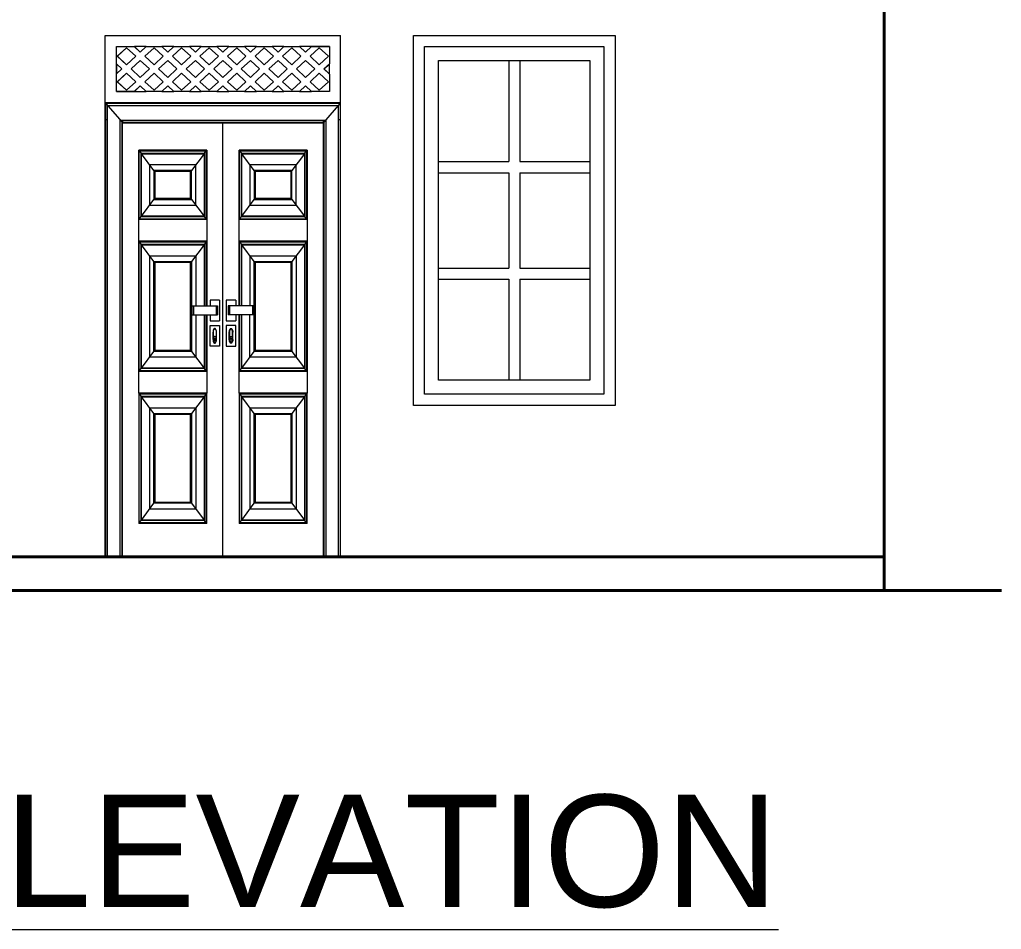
# Model space of a CAD drawing. Header units: inches. Extents: x 85856 to 287200, y -126184 to 75211.
# Drawn here: x 167108.5 to 167283.6, y -25042.1 to -24879.8 of the extents above; entities that cross this region are included whole.
import ezdxf

# ---------------------------------------------------------------- set-up
doc = ezdxf.new("R2010")
doc.units = ezdxf.units.IN
doc.header["$LTSCALE"] = 0.5
doc.header["$MEASUREMENT"] = 0
for name, color, linetype, lineweight in [('F-FURNITURE', 30, 'Continuous', 13), ('HACTH', 253, 'Continuous', 9), ('Text-100.w', 254, 'Continuous', 9), ('wall', 1, 'Continuous', 40), ('wall light', 6, 'Continuous', 25), ('window', 4, 'Continuous', 13)]:
    doc.layers.add(name, color=color, linetype=linetype, lineweight=lineweight)
doc.styles.add('arial', font='arial.ttf')

msp = doc.modelspace()

# ---------------------------------------------------------------- linework, layer by layer
at = {"layer": 'F-FURNITURE'}
for p, q in [((167123.73, -24975.65), (167123.73, -24882.65)), ((167123.73, -24882.65), (167165.73, -24882.65)), ((167165.73, -24975.65), (167165.73, -24882.65)), ((167125.73, -24887.75), (167125.73, -24884.65)), ((167125.73, -24884.65), (167128.92, -24884.65)), ((167125.89, -24886.38), (167127.53, -24884.87)), ((167125.9, -24886.38), (167127.53, -24884.88)), ((167127.53, -24884.87), (167129.17, -24886.38)), ((167129.99, -24885.63), (167128.92, -24884.65)), ((167128.92, -24884.65), (167128.93, -24884.65)), ((167129.99, -24885.63), (167128.93, -24884.65)), ((167131.05, -24884.65), (167128.93, -24884.65)), ((167131.05, -24884.65), (167129.99, -24885.63)), ((167130.81, -24886.38), (167132.44, -24884.87)), ((167130.81, -24886.38), (167132.45, -24884.88)), ((167131.05, -24884.65), (167133.84, -24884.65)), ((167132.44, -24884.87), (167134.08, -24886.38)), ((167134.9, -24885.63), (167133.84, -24884.65)), ((167134.91, -24885.63), (167133.84, -24884.65)), ((167133.84, -24884.65), (167133.84, -24884.65)), ((167135.97, -24884.65), (167133.84, -24884.65)), ((167135.97, -24884.65), (167134.9, -24885.63)), ((167135.72, -24886.38), (167137.36, -24884.87)), ((167135.73, -24886.38), (167137.36, -24884.88)), ((167135.97, -24884.65), (167138.75, -24884.65)), ((167137.36, -24884.87), (167139, -24886.38)), ((167139.82, -24885.63), (167138.75, -24884.65)), ((167138.75, -24884.65), (167138.76, -24884.65)), ((167139.82, -24885.63), (167138.76, -24884.65)), ((167140.88, -24884.65), (167138.76, -24884.65)), ((167140.88, -24884.65), (167139.82, -24885.63)), ((167140.64, -24886.38), (167142.28, -24884.87)), ((167140.64, -24886.38), (167142.28, -24884.88)), ((167140.88, -24884.65), (167143.67, -24884.65)), ((167142.28, -24884.87), (167143.92, -24886.38)), ((167144.73, -24885.63), (167143.67, -24884.65)), ((167143.67, -24884.65), (167143.68, -24884.65)), ((167144.74, -24885.63), (167143.68, -24884.65)), ((167145.8, -24884.65), (167143.68, -24884.65)), ((167145.8, -24884.65), (167144.73, -24885.63)), ((167145.55, -24886.38), (167147.19, -24884.87)), ((167145.56, -24886.38), (167147.2, -24884.88)), ((167145.8, -24884.65), (167148.59, -24884.65)), ((167147.19, -24884.87), (167148.83, -24886.38)), ((167149.65, -24885.63), (167148.59, -24884.65)), ((167148.59, -24884.65), (167148.59, -24884.65)), ((167149.65, -24885.63), (167148.59, -24884.65)), ((167150.72, -24884.65), (167148.59, -24884.65)), ((167150.72, -24884.65), (167149.65, -24885.63)), ((167150.47, -24886.38), (167152.11, -24884.87)), ((167150.48, -24886.38), (167152.11, -24884.88)), ((167150.72, -24884.65), (167153.5, -24884.65)), ((167152.11, -24884.87), (167153.75, -24886.38)), ((167154.57, -24885.63), (167153.5, -24884.65)), ((167153.5, -24884.65), (167153.51, -24884.65)), ((167154.57, -24885.63), (167153.51, -24884.65)), ((167155.63, -24884.65), (167153.51, -24884.65)), ((167155.63, -24884.65), (167154.57, -24885.63)), ((167155.39, -24886.38), (167157.02, -24884.88)), ((167155.39, -24886.38), (167157.03, -24884.88)), ((167155.63, -24884.65), (167158.42, -24884.65)), ((167157.02, -24884.88), (167158.66, -24886.38)), ((167159.48, -24885.63), (167158.42, -24884.65)), ((167158.42, -24884.65), (167158.42, -24884.65)), ((167159.49, -24885.63), (167158.42, -24884.65)), ((167160.55, -24884.65), (167158.42, -24884.65)), ((167160.55, -24884.65), (167159.48, -24885.63)), ((167160.3, -24886.38), (167161.94, -24884.88)), ((167160.31, -24886.38), (167161.94, -24884.88)), ((167160.55, -24884.65), (167160.55, -24884.65)), ((167160.55, -24884.65), (167163.73, -24884.65)), ((167163.73, -24884.65), (167160.55, -24884.65)), ((167161.94, -24884.88), (167163.58, -24886.38)), ((167163.73, -24884.65), (167163.73, -24887.75)), ((167163.73, -24884.65), (167163.73, -24884.65)), ((167125.73, -24892.64), (167125.73, -24887.75)), ((167125.73, -24887.75), (167126.71, -24888.65)), ((167125.76, -24887.77), (167125.76, -24889.52)), ((167127.53, -24887.89), (167125.89, -24886.38)), ((167125.89, -24886.38), (167125.9, -24886.38)), ((167127.53, -24887.89), (167125.9, -24886.38)), ((167129.17, -24886.38), (167127.53, -24887.89)), ((167128.35, -24888.65), (167129.99, -24887.14)), ((167128.35, -24888.65), (167129.99, -24887.14)), ((167129.99, -24887.14), (167131.63, -24888.65)), ((167132.44, -24887.89), (167130.81, -24886.38)), ((167130.81, -24886.38), (167130.81, -24886.38)), ((167132.45, -24887.89), (167130.81, -24886.38)), ((167134.08, -24886.38), (167132.44, -24887.89)), ((167133.26, -24888.65), (167134.9, -24887.14)), ((167133.27, -24888.65), (167134.91, -24887.14)), ((167134.9, -24887.14), (167136.54, -24888.65)), ((167137.36, -24887.89), (167135.72, -24886.38)), ((167135.72, -24886.38), (167135.73, -24886.38)), ((167137.36, -24887.89), (167135.73, -24886.38)), ((167139, -24886.38), (167137.36, -24887.89)), ((167138.18, -24888.65), (167139.82, -24887.14)), ((167138.19, -24888.65), (167139.82, -24887.14)), ((167139.82, -24887.14), (167141.46, -24888.65)), ((167142.28, -24887.89), (167140.64, -24886.38)), ((167140.64, -24886.38), (167140.64, -24886.38)), ((167142.28, -24887.89), (167140.64, -24886.38)), ((167143.92, -24886.38), (167142.28, -24887.89)), ((167143.1, -24888.65), (167144.73, -24887.14)), ((167143.1, -24888.65), (167144.74, -24887.14)), ((167144.73, -24887.14), (167146.37, -24888.65)), ((167147.19, -24887.89), (167145.55, -24886.38)), ((167145.55, -24886.38), (167145.56, -24886.38)), ((167147.2, -24887.89), (167145.56, -24886.38)), ((167148.83, -24886.38), (167147.19, -24887.89)), ((167148.01, -24888.65), (167149.65, -24887.14)), ((167148.02, -24888.65), (167149.65, -24887.14)), ((167149.65, -24887.14), (167151.29, -24888.65)), ((167152.11, -24887.89), (167150.47, -24886.38)), ((167150.47, -24886.38), (167150.48, -24886.38)), ((167152.11, -24887.89), (167150.48, -24886.38)), ((167153.75, -24886.38), (167152.11, -24887.89)), ((167152.93, -24888.65), (167154.57, -24887.14)), ((167152.93, -24888.65), (167154.57, -24887.14)), ((167154.57, -24887.14), (167156.21, -24888.65)), ((167157.02, -24887.89), (167155.39, -24886.38)), ((167155.39, -24886.38), (167155.39, -24886.38)), ((167157.03, -24887.89), (167155.39, -24886.38)), ((167158.66, -24886.38), (167157.02, -24887.89)), ((167157.84, -24888.65), (167159.48, -24887.14)), ((167157.85, -24888.65), (167159.49, -24887.14)), ((167159.48, -24887.14), (167161.12, -24888.65)), ((167161.94, -24887.89), (167160.3, -24886.38)), ((167160.3, -24886.38), (167160.31, -24886.38)), ((167161.94, -24887.89), (167160.31, -24886.38)), ((167163.58, -24886.38), (167161.94, -24887.89)), ((167162.76, -24888.65), (167163.73, -24887.75)), ((167162.77, -24888.65), (167163.73, -24887.76)), ((167163.73, -24887.76), (167163.73, -24887.75)), ((167163.73, -24889.54), (167163.73, -24887.76)), ((167126.71, -24888.65), (167125.73, -24889.54)), ((167125.89, -24890.91), (167127.53, -24889.4)), ((167125.9, -24890.91), (167127.53, -24889.4)), ((167127.53, -24889.4), (167129.17, -24890.91)), ((167129.99, -24890.15), (167128.35, -24888.65)), ((167128.35, -24888.65), (167128.35, -24888.65)), ((167129.99, -24890.15), (167128.35, -24888.65)), ((167131.63, -24888.65), (167129.99, -24890.15)), ((167130.81, -24890.91), (167132.44, -24889.4)), ((167130.81, -24890.91), (167132.45, -24889.4)), ((167132.44, -24889.4), (167134.08, -24890.91)), ((167134.9, -24890.15), (167133.26, -24888.65)), ((167133.26, -24888.65), (167133.27, -24888.65)), ((167134.91, -24890.15), (167133.27, -24888.65)), ((167136.54, -24888.65), (167134.9, -24890.15)), ((167135.72, -24890.91), (167137.36, -24889.4)), ((167135.73, -24890.91), (167137.36, -24889.4)), ((167137.36, -24889.4), (167139, -24890.91)), ((167139.82, -24890.16), (167138.18, -24888.65)), ((167138.18, -24888.65), (167138.19, -24888.65)), ((167139.82, -24890.15), (167138.19, -24888.65)), ((167141.46, -24888.65), (167139.82, -24890.16)), ((167140.64, -24890.91), (167142.28, -24889.4)), ((167140.64, -24890.91), (167142.28, -24889.4)), ((167142.28, -24889.4), (167143.92, -24890.91)), ((167144.73, -24890.16), (167143.1, -24888.65)), ((167143.1, -24888.65), (167143.1, -24888.65)), ((167144.74, -24890.15), (167143.1, -24888.65)), ((167146.37, -24888.65), (167144.73, -24890.16)), ((167145.55, -24890.91), (167147.19, -24889.4)), ((167145.56, -24890.91), (167147.2, -24889.4)), ((167147.19, -24889.4), (167148.83, -24890.91)), ((167149.65, -24890.16), (167148.01, -24888.65)), ((167148.01, -24888.65), (167148.02, -24888.65)), ((167149.65, -24890.15), (167148.02, -24888.65)), ((167151.29, -24888.65), (167149.65, -24890.16)), ((167150.47, -24890.91), (167152.11, -24889.4)), ((167150.48, -24890.91), (167152.11, -24889.4)), ((167152.11, -24889.4), (167153.75, -24890.91)), ((167154.57, -24890.16), (167152.93, -24888.65)), ((167152.93, -24888.65), (167152.93, -24888.65)), ((167154.57, -24890.15), (167152.93, -24888.65)), ((167156.21, -24888.65), (167154.57, -24890.16)), ((167155.39, -24890.91), (167157.02, -24889.4)), ((167155.39, -24890.91), (167157.03, -24889.4)), ((167157.02, -24889.4), (167158.66, -24890.91)), ((167159.48, -24890.16), (167157.84, -24888.65)), ((167157.84, -24888.65), (167157.85, -24888.65)), ((167159.49, -24890.15), (167157.85, -24888.65)), ((167161.12, -24888.65), (167159.48, -24890.16)), ((167160.3, -24890.91), (167161.94, -24889.4)), ((167160.31, -24890.91), (167161.94, -24889.4)), ((167161.94, -24889.4), (167163.58, -24890.91)), ((167163.73, -24889.55), (167162.76, -24888.65)), ((167162.76, -24888.65), (167162.77, -24888.65)), ((167163.73, -24889.54), (167162.77, -24888.65)), ((167163.73, -24889.55), (167163.73, -24889.54)), ((167163.73, -24889.55), (167163.73, -24892.65)), ((167127.53, -24892.42), (167125.89, -24890.91)), ((167125.89, -24890.91), (167125.9, -24890.91)), ((167127.53, -24892.42), (167125.9, -24890.91)), ((167129.17, -24890.91), (167127.53, -24892.42)), ((167132.44, -24892.42), (167130.81, -24890.91)), ((167130.81, -24890.91), (167130.81, -24890.91)), ((167132.45, -24892.42), (167130.81, -24890.91)), ((167134.08, -24890.91), (167132.44, -24892.42)), ((167137.36, -24892.42), (167135.72, -24890.91)), ((167135.72, -24890.91), (167135.73, -24890.91)), ((167137.36, -24892.42), (167135.73, -24890.91)), ((167139, -24890.91), (167137.36, -24892.42)), ((167142.28, -24892.42), (167140.64, -24890.91)), ((167142.28, -24892.42), (167140.64, -24890.91)), ((167140.64, -24890.91), (167140.64, -24890.91)), ((167143.92, -24890.91), (167142.28, -24892.42)), ((167147.19, -24892.42), (167145.55, -24890.91)), ((167145.55, -24890.91), (167145.56, -24890.91)), ((167147.2, -24892.42), (167145.56, -24890.91)), ((167148.83, -24890.91), (167147.19, -24892.42)), ((167152.11, -24892.42), (167150.47, -24890.91)), ((167150.47, -24890.91), (167150.48, -24890.91)), ((167152.11, -24892.42), (167150.48, -24890.91)), ((167153.75, -24890.91), (167152.11, -24892.42)), ((167157.02, -24892.42), (167155.39, -24890.91)), ((167157.03, -24892.42), (167155.39, -24890.91)), ((167155.39, -24890.91), (167155.39, -24890.91)), ((167158.66, -24890.91), (167157.02, -24892.42)), ((167161.94, -24892.42), (167160.3, -24890.91)), ((167160.3, -24890.91), (167160.31, -24890.91)), ((167161.94, -24892.42), (167160.31, -24890.91)), ((167163.58, -24890.91), (167161.94, -24892.42)), ((167125.73, -24892.64), (167125.73, -24892.65)), ((167128.92, -24892.64), (167125.73, -24892.64)), ((167125.73, -24892.65), (167125.76, -24892.65)), ((167125.76, -24892.64), (167125.76, -24892.65)), ((167125.76, -24892.65), (167128.92, -24892.64)), ((167128.92, -24892.64), (167129.99, -24891.66)), ((167128.92, -24892.64), (167128.93, -24892.64)), ((167128.93, -24892.64), (167129.99, -24891.67)), ((167128.93, -24892.64), (167131.05, -24892.64)), ((167129.99, -24891.66), (167131.05, -24892.64)), ((167133.84, -24892.64), (167131.05, -24892.64)), ((167133.84, -24892.64), (167134.9, -24891.66)), ((167133.84, -24892.64), (167134.91, -24891.67)), ((167133.84, -24892.64), (167133.84, -24892.64)), ((167133.84, -24892.64), (167135.97, -24892.64)), ((167134.9, -24891.66), (167135.97, -24892.64)), ((167138.75, -24892.65), (167135.97, -24892.64)), ((167138.75, -24892.65), (167139.82, -24891.66)), ((167138.76, -24892.65), (167138.75, -24892.65)), ((167138.76, -24892.65), (167139.82, -24891.67)), ((167138.76, -24892.65), (167140.88, -24892.65)), ((167139.82, -24891.66), (167140.88, -24892.65)), ((167143.67, -24892.65), (167140.88, -24892.65)), ((167143.67, -24892.65), (167144.73, -24891.66)), ((167143.67, -24892.65), (167144.74, -24891.67)), ((167143.67, -24892.65), (167143.67, -24892.65)), ((167143.67, -24892.65), (167145.8, -24892.65)), ((167144.73, -24891.66), (167145.8, -24892.65)), ((167148.58, -24892.65), (167145.8, -24892.65)), ((167148.58, -24892.65), (167149.65, -24891.66)), ((167148.59, -24892.65), (167148.58, -24892.65)), ((167148.59, -24892.65), (167149.65, -24891.67)), ((167148.59, -24892.65), (167150.72, -24892.65)), ((167149.65, -24891.66), (167150.72, -24892.65)), ((167153.5, -24892.65), (167150.72, -24892.65)), ((167153.5, -24892.65), (167154.57, -24891.66)), ((167153.5, -24892.65), (167153.51, -24892.65)), ((167153.51, -24892.65), (167154.57, -24891.67)), ((167153.51, -24892.65), (167155.63, -24892.65)), ((167154.57, -24891.66), (167155.63, -24892.65)), ((167158.42, -24892.65), (167155.63, -24892.65)), ((167158.42, -24892.65), (167159.48, -24891.67)), ((167158.42, -24892.65), (167159.49, -24891.67)), ((167158.42, -24892.65), (167158.42, -24892.65)), ((167158.42, -24892.65), (167160.55, -24892.65)), ((167159.48, -24891.67), (167160.55, -24892.65)), ((167163.73, -24892.65), (167160.55, -24892.65)), ((167123.73, -24894.65), (167165.73, -24894.65)), ((167123.8, -24975.65), (167123.8, -24894.72)), ((167123.8, -24894.72), (167165.67, -24894.72)), ((167123.8, -24894.72), (167126.73, -24898.15)), ((167123.82, -24894.75), (167165.65, -24894.75)), ((167123.82, -24897.65), (167123.82, -24894.75)), ((167165.67, -24894.72), (167162.73, -24898.15)), ((167165.65, -24894.75), (167165.65, -24975.65)), ((167165.67, -24894.72), (167165.67, -24975.65)), ((167124.16, -24975.65), (167124.16, -24895.15)), ((167124.16, -24895.15), (167165.31, -24895.15)), ((167165.31, -24895.15), (167165.31, -24975.65)), ((167123.82, -24897.65), (167123.88, -24897.65)), ((167123.82, -24975.65), (167123.82, -24897.65)), ((167123.92, -24897.65), (167123.96, -24897.65)), ((167124.01, -24897.65), (167124.11, -24897.65)), ((167126.39, -24975.65), (167126.39, -24897.75)), ((167126.39, -24897.75), (167163.08, -24897.75)), ((167126.73, -24975.65), (167126.73, -24898.15)), ((167126.73, -24898.15), (167162.73, -24898.15)), ((167126.82, -24897.75), (167126.82, -24897.8)), ((167126.82, -24897.85), (167126.82, -24897.9)), ((167126.82, -24897.95), (167126.82, -24898.03)), ((167126.82, -24898.06), (167126.82, -24898.15)), ((167126.82, -24975.65), (167126.82, -24898.25)), ((167126.82, -24898.25), (167162.65, -24898.25)), ((167144.73, -24975.65), (167144.73, -24898.25)), ((167162.65, -24897.75), (167162.65, -24897.8)), ((167162.65, -24897.85), (167162.65, -24897.9)), ((167162.65, -24897.95), (167162.65, -24898.03)), ((167162.65, -24898.06), (167162.65, -24898.15)), ((167162.65, -24898.25), (167162.65, -24975.65)), ((167162.73, -24898.15), (167162.73, -24975.65)), ((167163.08, -24897.75), (167163.08, -24975.65)), ((167165.31, -24897.65), (167165.41, -24897.65)), ((167165.46, -24897.65), (167165.51, -24897.65)), ((167165.55, -24897.65), (167165.62, -24897.65)), ((167129.72, -24942.62), (167129.72, -24903.14)), ((167141.84, -24903.14), (167129.72, -24903.14)), ((167129.79, -24915.41), (167129.79, -24903.25)), ((167129.79, -24903.25), (167141.76, -24903.25)), ((167129.79, -24903.25), (167130.12, -24903.69)), ((167130.12, -24914.97), (167130.12, -24903.69)), ((167130.12, -24903.69), (167141.43, -24903.69)), ((167130.18, -24914.89), (167130.18, -24903.76)), ((167130.18, -24903.76), (167141.38, -24903.76)), ((167132.42, -24906.75), (167130.18, -24903.76)), ((167141.38, -24903.76), (167139.14, -24906.75)), ((167141.38, -24903.76), (167141.38, -24914.89)), ((167141.43, -24903.69), (167141.76, -24903.25)), ((167141.43, -24903.69), (167141.43, -24914.97)), ((167141.45, -24903.66), (167141.45, -24915)), ((167141.76, -24903.25), (167141.76, -24915.41)), ((167141.84, -24903.14), (167141.84, -24930.92)), ((167147.63, -24930.92), (167147.63, -24903.14)), ((167159.75, -24903.14), (167147.63, -24903.14)), ((167147.71, -24915.41), (167147.71, -24903.25)), ((167147.71, -24903.25), (167159.68, -24903.25)), ((167147.71, -24903.25), (167148.04, -24903.69)), ((167148.04, -24914.97), (167148.04, -24903.69)), ((167148.04, -24903.69), (167159.35, -24903.69)), ((167148.09, -24914.89), (167148.09, -24903.76)), ((167148.09, -24903.76), (167159.29, -24903.76)), ((167150.33, -24906.75), (167148.09, -24903.76)), ((167159.29, -24903.76), (167157.05, -24906.75)), ((167159.29, -24903.76), (167159.29, -24914.89)), ((167159.35, -24903.69), (167159.68, -24903.25)), ((167159.35, -24903.69), (167159.35, -24914.97)), ((167159.37, -24903.66), (167159.37, -24915)), ((167159.68, -24903.25), (167159.68, -24915.41)), ((167159.75, -24903.14), (167159.75, -24942.62)), ((167139.91, -24905.72), (167131.65, -24905.72)), ((167131.65, -24905.72), (167131.65, -24912.94)), ((167139.14, -24906.75), (167132.42, -24906.75)), ((167132.42, -24906.75), (167132.42, -24911.9)), ((167132.5, -24906.85), (167132.5, -24911.8)), ((167139.06, -24906.85), (167132.5, -24906.85)), ((167132.57, -24906.96), (167132.57, -24911.7)), ((167138.98, -24906.96), (167132.57, -24906.96)), ((167138.98, -24911.7), (167138.98, -24906.96)), ((167139.06, -24911.8), (167139.06, -24906.85)), ((167139.14, -24911.9), (167139.14, -24906.75)), ((167139.91, -24912.94), (167139.91, -24905.72)), ((167157.82, -24905.72), (167149.56, -24905.72)), ((167149.56, -24905.72), (167149.56, -24912.94)), ((167157.05, -24906.75), (167150.33, -24906.75)), ((167150.33, -24906.75), (167150.33, -24911.9)), ((167150.41, -24906.85), (167150.41, -24911.8)), ((167156.97, -24906.85), (167150.41, -24906.85)), ((167150.49, -24906.96), (167150.49, -24911.7)), ((167156.9, -24906.96), (167150.49, -24906.96)), ((167156.9, -24911.7), (167156.9, -24906.96)), ((167156.97, -24911.8), (167156.97, -24906.85)), ((167157.05, -24911.9), (167157.05, -24906.75)), ((167157.82, -24912.94), (167157.82, -24905.72)), ((167130.18, -24914.89), (167132.42, -24911.9)), ((167132.42, -24911.9), (167139.14, -24911.9)), ((167132.5, -24911.8), (167139.06, -24911.8)), ((167132.57, -24911.7), (167138.98, -24911.7)), ((167139.14, -24911.9), (167141.38, -24914.89)), ((167148.09, -24914.89), (167150.33, -24911.9)), ((167150.33, -24911.9), (167157.05, -24911.9)), ((167150.41, -24911.8), (167156.97, -24911.8)), ((167150.49, -24911.7), (167156.9, -24911.7)), ((167157.05, -24911.9), (167159.29, -24914.89)), ((167131.65, -24912.94), (167139.91, -24912.94)), ((167149.56, -24912.94), (167157.82, -24912.94)), ((167141.84, -24915.51), (167129.72, -24915.51)), ((167129.79, -24915.41), (167130.12, -24914.97)), ((167141.76, -24915.41), (167129.79, -24915.41)), ((167141.45, -24915), (167130.1, -24915)), ((167141.43, -24914.97), (167130.12, -24914.97)), ((167141.38, -24914.89), (167130.18, -24914.89)), ((167141.76, -24915.41), (167141.43, -24914.97)), ((167159.75, -24915.51), (167147.63, -24915.51)), ((167147.71, -24915.41), (167148.04, -24914.97)), ((167159.68, -24915.41), (167147.71, -24915.41)), ((167159.37, -24915), (167148.02, -24915)), ((167159.35, -24914.97), (167148.04, -24914.97)), ((167159.29, -24914.89), (167148.09, -24914.89)), ((167159.68, -24915.41), (167159.35, -24914.97)), ((167141.84, -24919.38), (167129.72, -24919.38)), ((167129.79, -24942.51), (167129.79, -24919.48)), ((167129.79, -24919.48), (167141.76, -24919.48)), ((167129.79, -24919.48), (167130.1, -24919.89)), ((167141.76, -24919.48), (167141.45, -24919.89)), ((167141.76, -24919.48), (167141.76, -24930.92)), ((167159.75, -24919.38), (167147.63, -24919.38)), ((167147.71, -24930.92), (167147.71, -24919.48)), ((167147.71, -24919.48), (167159.68, -24919.48)), ((167147.71, -24919.48), (167148.02, -24919.89)), ((167159.68, -24919.48), (167159.37, -24919.89)), ((167159.68, -24919.48), (167159.68, -24942.51)), ((167130.1, -24919.89), (167141.45, -24919.89)), ((167130.1, -24919.89), (167130.12, -24919.92)), ((167130.12, -24942.08), (167130.12, -24919.92)), ((167130.12, -24919.92), (167141.44, -24919.92)), ((167132.42, -24922.99), (167130.18, -24920)), ((167130.18, -24942), (167130.18, -24920)), ((167130.18, -24920), (167141.38, -24920)), ((167141.38, -24920), (167139.14, -24922.99)), ((167141.38, -24920), (167141.38, -24930.92)), ((167141.45, -24919.89), (167141.44, -24919.92)), ((167141.44, -24919.92), (167141.44, -24930.92)), ((167141.45, -24919.89), (167141.45, -24930.92)), ((167148.02, -24919.89), (167159.37, -24919.89)), ((167148.02, -24919.89), (167148.03, -24919.92)), ((167148.03, -24930.92), (167148.03, -24919.92)), ((167148.03, -24919.92), (167159.35, -24919.92)), ((167150.33, -24922.99), (167148.09, -24920)), ((167148.09, -24930.92), (167148.09, -24920)), ((167148.09, -24920), (167159.29, -24920)), ((167159.29, -24920), (167157.05, -24922.99)), ((167159.29, -24920), (167159.29, -24942)), ((167159.37, -24919.89), (167159.35, -24919.92)), ((167159.35, -24919.92), (167159.35, -24942.08)), ((167159.37, -24919.89), (167159.37, -24942.1)), ((167131.65, -24921.95), (167139.91, -24921.95)), ((167131.65, -24921.95), (167131.65, -24940.04)), ((167132.42, -24922.99), (167139.14, -24922.99)), ((167132.42, -24939.01), (167132.42, -24922.99)), ((167139.06, -24923.09), (167132.5, -24923.09)), ((167132.5, -24923.09), (167132.5, -24938.91)), ((167139.06, -24938.91), (167139.06, -24923.09)), ((167139.14, -24922.99), (167139.14, -24939.01)), ((167139.91, -24921.95), (167139.91, -24930.92)), ((167149.56, -24921.95), (167157.82, -24921.95)), ((167149.56, -24921.95), (167149.56, -24930.92)), ((167150.33, -24922.99), (167157.05, -24922.99)), ((167150.33, -24939.01), (167150.33, -24922.99)), ((167156.97, -24923.09), (167150.41, -24923.09)), ((167150.41, -24923.09), (167150.41, -24938.91)), ((167156.97, -24938.91), (167156.97, -24923.09)), ((167157.05, -24922.99), (167157.05, -24939.01)), ((167157.82, -24921.95), (167157.82, -24940.04)), ((167138.98, -24923.19), (167132.57, -24923.19)), ((167132.57, -24923.19), (167132.57, -24938.8)), ((167138.98, -24938.8), (167138.98, -24923.19)), ((167156.9, -24923.19), (167150.49, -24923.19)), ((167150.49, -24923.19), (167150.49, -24938.8)), ((167156.9, -24938.8), (167156.9, -24923.19)), ((167142.44, -24929.86), (167142.44, -24930.92)), ((167144.14, -24929.86), (167142.44, -24929.86)), ((167144.14, -24929.86), (167144.14, -24933.58)), ((167147.03, -24929.86), (167145.33, -24929.86)), ((167145.33, -24929.86), (167145.33, -24933.58)), ((167147.03, -24929.86), (167147.03, -24930.92)), ((167139.21, -24930.92), (167139.21, -24932.52)), ((167139.21, -24930.92), (167143.77, -24930.92)), ((167139.46, -24930.92), (167139.46, -24932.52)), ((167143.53, -24930.92), (167143.53, -24932.52)), ((167143.77, -24930.92), (167143.77, -24932.52)), ((167145.7, -24930.92), (167145.7, -24932.52)), ((167150.26, -24930.92), (167145.7, -24930.92)), ((167145.94, -24930.92), (167145.94, -24932.52)), ((167150.01, -24930.92), (167150.01, -24932.52)), ((167150.26, -24930.92), (167150.26, -24932.52)), ((167139.21, -24932.52), (167143.77, -24932.52)), ((167139.91, -24932.52), (167139.91, -24940.04)), ((167141.38, -24932.52), (167141.38, -24942)), ((167141.44, -24932.52), (167141.44, -24942.08)), ((167141.45, -24932.52), (167141.45, -24942.1)), ((167141.76, -24932.52), (167141.76, -24942.51)), ((167141.84, -24932.52), (167141.84, -24942.62)), ((167142.44, -24932.52), (167142.44, -24933.58)), ((167142.44, -24933.58), (167144.14, -24933.58)), ((167145.33, -24933.58), (167147.03, -24933.58)), ((167150.26, -24932.52), (167145.7, -24932.52)), ((167147.03, -24932.52), (167147.03, -24933.58)), ((167147.63, -24942.62), (167147.63, -24932.52)), ((167147.71, -24942.51), (167147.71, -24932.52)), ((167148.03, -24942.08), (167148.03, -24932.52)), ((167148.09, -24942), (167148.09, -24932.52)), ((167149.56, -24940.04), (167149.56, -24932.52)), ((167142.44, -24934.38), (167144.14, -24934.38)), ((167142.44, -24938.11), (167142.44, -24934.38)), ((167142.99, -24935.41), (167142.98, -24935.58)), ((167143.02, -24935.25), (167142.99, -24935.41)), ((167143.07, -24935.11), (167143.02, -24935.25)), ((167143.04, -24935.43), (167143.06, -24935.3)), ((167143.06, -24935.3), (167143.1, -24935.18)), ((167143.13, -24935), (167143.07, -24935.11)), ((167143.1, -24935.18), (167143.16, -24935.09)), ((167143.21, -24934.94), (167143.13, -24935)), ((167143.16, -24935.09), (167143.22, -24935.03)), ((167143.29, -24934.91), (167143.21, -24934.94)), ((167143.22, -24935.03), (167143.29, -24935.01)), ((167143.37, -24934.94), (167143.29, -24934.91)), ((167143.29, -24935.01), (167143.35, -24935.03)), ((167143.35, -24935.03), (167143.42, -24935.09)), ((167143.44, -24935), (167143.37, -24934.94)), ((167143.42, -24935.09), (167143.47, -24935.18)), ((167143.5, -24935.11), (167143.44, -24935)), ((167143.47, -24935.18), (167143.51, -24935.3)), ((167143.55, -24935.25), (167143.5, -24935.11)), ((167143.51, -24935.3), (167143.54, -24935.43)), ((167143.58, -24935.41), (167143.55, -24935.25)), ((167143.59, -24935.58), (167143.58, -24935.41)), ((167144.14, -24934.38), (167144.14, -24938.11)), ((167145.33, -24934.38), (167145.33, -24938.11)), ((167147.03, -24934.38), (167145.33, -24934.38)), ((167145.88, -24935.58), (167145.89, -24935.41)), ((167145.89, -24935.41), (167145.92, -24935.25)), ((167145.92, -24935.25), (167145.97, -24935.11)), ((167145.96, -24935.3), (167145.93, -24935.43)), ((167146, -24935.18), (167145.96, -24935.3)), ((167145.97, -24935.11), (167146.03, -24935)), ((167146.05, -24935.09), (167146, -24935.18)), ((167146.03, -24935), (167146.1, -24934.94)), ((167146.12, -24935.03), (167146.05, -24935.09)), ((167146.1, -24934.94), (167146.18, -24934.91)), ((167146.18, -24935.01), (167146.12, -24935.03)), ((167146.18, -24934.91), (167146.26, -24934.94)), ((167146.25, -24935.03), (167146.18, -24935.01)), ((167146.31, -24935.09), (167146.25, -24935.03)), ((167146.26, -24934.94), (167146.33, -24935)), ((167146.36, -24935.18), (167146.31, -24935.09)), ((167146.33, -24935), (167146.4, -24935.11)), ((167146.41, -24935.3), (167146.36, -24935.18)), ((167146.4, -24935.11), (167146.45, -24935.25)), ((167146.43, -24935.43), (167146.41, -24935.3)), ((167146.45, -24935.25), (167146.48, -24935.41)), ((167146.48, -24935.41), (167146.49, -24935.58)), ((167147.03, -24938.11), (167147.03, -24934.38)), ((167142.98, -24936.91), (167142.98, -24935.58)), ((167142.98, -24936.91), (167142.99, -24937.08)), ((167142.99, -24937.08), (167143.02, -24937.24)), ((167143.03, -24935.59), (167143.04, -24935.43)), ((167143.03, -24936.9), (167143.03, -24935.59)), ((167143.04, -24936.77), (167143.03, -24936.9)), ((167143.03, -24936.9), (167143.03, -24936.91)), ((167143.03, -24936.91), (167143.03, -24936.92)), ((167143.03, -24936.92), (167143.04, -24937.06)), ((167143.06, -24936.63), (167143.04, -24936.77)), ((167143.04, -24937.06), (167143.04, -24937.06)), ((167143.04, -24937.06), (167143.06, -24937.19)), ((167143.1, -24936.51), (167143.06, -24936.63)), ((167143.15, -24936.42), (167143.1, -24936.51)), ((167143.22, -24936.36), (167143.15, -24936.42)), ((167143.28, -24936.34), (167143.22, -24936.36)), ((167143.26, -24936.64), (167143.32, -24936.64)), ((167143.26, -24937.18), (167143.26, -24936.64)), ((167143.32, -24937.18), (167143.26, -24937.18)), ((167143.35, -24936.36), (167143.28, -24936.34)), ((167143.32, -24936.64), (167143.32, -24937.18)), ((167143.41, -24936.42), (167143.35, -24936.36)), ((167143.47, -24936.51), (167143.41, -24936.42)), ((167143.51, -24936.62), (167143.47, -24936.51)), ((167143.54, -24936.76), (167143.51, -24936.62)), ((167143.51, -24937.19), (167143.54, -24937.06)), ((167143.54, -24935.43), (167143.55, -24935.59)), ((167143.55, -24936.9), (167143.54, -24936.76)), ((167143.54, -24937.05), (167143.55, -24936.9)), ((167143.54, -24937.06), (167143.54, -24937.05)), ((167143.55, -24935.59), (167143.55, -24936.9)), ((167143.55, -24937.24), (167143.58, -24937.08)), ((167143.58, -24937.08), (167143.59, -24936.91)), ((167143.59, -24936.91), (167143.59, -24935.58)), ((167145.88, -24936.91), (167145.88, -24935.58)), ((167145.89, -24937.08), (167145.88, -24936.91)), ((167145.92, -24937.24), (167145.89, -24937.08)), ((167145.93, -24935.43), (167145.92, -24935.59)), ((167145.92, -24935.59), (167145.92, -24936.9)), ((167145.92, -24936.9), (167145.93, -24936.76)), ((167145.93, -24937.05), (167145.92, -24936.9)), ((167145.93, -24936.76), (167145.96, -24936.62)), ((167145.93, -24937.06), (167145.93, -24937.05)), ((167145.96, -24937.19), (167145.93, -24937.06)), ((167145.96, -24936.62), (167146, -24936.51)), ((167146, -24936.51), (167146.06, -24936.42)), ((167146.06, -24936.42), (167146.12, -24936.36)), ((167146.12, -24936.36), (167146.19, -24936.34)), ((167146.15, -24936.64), (167146.15, -24937.18)), ((167146.21, -24936.64), (167146.15, -24936.64)), ((167146.15, -24937.18), (167146.21, -24937.18)), ((167146.19, -24936.34), (167146.25, -24936.36)), ((167146.21, -24937.18), (167146.21, -24936.64)), ((167146.25, -24936.36), (167146.31, -24936.42)), ((167146.31, -24936.42), (167146.37, -24936.51)), ((167146.37, -24936.51), (167146.41, -24936.63)), ((167146.41, -24936.63), (167146.43, -24936.77)), ((167146.43, -24937.06), (167146.41, -24937.19)), ((167146.44, -24935.59), (167146.43, -24935.43)), ((167146.43, -24936.77), (167146.44, -24936.9)), ((167146.44, -24936.92), (167146.43, -24937.06)), ((167146.43, -24937.06), (167146.43, -24937.06)), ((167146.44, -24936.9), (167146.44, -24935.59)), ((167146.44, -24936.9), (167146.44, -24936.91)), ((167146.44, -24936.91), (167146.44, -24936.92)), ((167146.48, -24937.08), (167146.45, -24937.24)), ((167146.49, -24936.91), (167146.48, -24937.08)), ((167146.49, -24936.91), (167146.49, -24935.58)), ((167132.5, -24938.91), (167139.06, -24938.91)), ((167132.57, -24938.8), (167138.98, -24938.8)), ((167144.14, -24938.11), (167142.44, -24938.11)), ((167143.02, -24937.24), (167143.07, -24937.38)), ((167143.06, -24937.19), (167143.06, -24937.2)), ((167143.06, -24937.2), (167143.1, -24937.31)), ((167143.07, -24937.38), (167143.13, -24937.49)), ((167143.1, -24937.31), (167143.11, -24937.31)), ((167143.11, -24937.31), (167143.16, -24937.4)), ((167143.13, -24937.49), (167143.21, -24937.55)), ((167143.16, -24937.4), (167143.16, -24937.4)), ((167143.16, -24937.4), (167143.22, -24937.45)), ((167143.21, -24937.55), (167143.29, -24937.57)), ((167143.22, -24937.45), (167143.22, -24937.46)), ((167143.22, -24937.46), (167143.29, -24937.47)), ((167143.29, -24937.48), (167143.35, -24937.45)), ((167143.29, -24937.47), (167143.29, -24937.48)), ((167143.29, -24937.57), (167143.37, -24937.55)), ((167143.35, -24937.45), (167143.36, -24937.45)), ((167143.36, -24937.45), (167143.42, -24937.4)), ((167143.37, -24937.55), (167143.44, -24937.49)), ((167143.42, -24937.4), (167143.47, -24937.31)), ((167143.42, -24937.4), (167143.42, -24937.4)), ((167143.44, -24937.49), (167143.5, -24937.38)), ((167143.47, -24937.3), (167143.51, -24937.19)), ((167143.47, -24937.31), (167143.47, -24937.3)), ((167143.5, -24937.38), (167143.55, -24937.24)), ((167143.51, -24937.19), (167143.51, -24937.19)), ((167145.33, -24938.11), (167147.03, -24938.11)), ((167145.97, -24937.38), (167145.92, -24937.24)), ((167145.96, -24937.19), (167145.96, -24937.19)), ((167146, -24937.3), (167145.96, -24937.19)), ((167146.03, -24937.49), (167145.97, -24937.38)), ((167146, -24937.31), (167146, -24937.3)), ((167146.05, -24937.4), (167146, -24937.31)), ((167146.1, -24937.55), (167146.03, -24937.49)), ((167146.05, -24937.4), (167146.05, -24937.4)), ((167146.11, -24937.45), (167146.05, -24937.4)), ((167146.18, -24937.57), (167146.1, -24937.55)), ((167146.12, -24937.45), (167146.11, -24937.45)), ((167146.18, -24937.48), (167146.12, -24937.45)), ((167146.25, -24937.46), (167146.18, -24937.47)), ((167146.18, -24937.47), (167146.18, -24937.48)), ((167146.26, -24937.55), (167146.18, -24937.57)), ((167146.31, -24937.4), (167146.25, -24937.45)), ((167146.25, -24937.45), (167146.25, -24937.46)), ((167146.33, -24937.49), (167146.26, -24937.55)), ((167146.36, -24937.31), (167146.31, -24937.4)), ((167146.31, -24937.4), (167146.31, -24937.4)), ((167146.4, -24937.38), (167146.33, -24937.49)), ((167146.4, -24937.2), (167146.36, -24937.31)), ((167146.36, -24937.31), (167146.36, -24937.31)), ((167146.41, -24937.19), (167146.4, -24937.2)), ((167146.45, -24937.24), (167146.4, -24937.38)), ((167150.41, -24938.91), (167156.97, -24938.91)), ((167150.49, -24938.8), (167156.9, -24938.8)), ((167130.18, -24942), (167132.42, -24939.01)), ((167139.91, -24940.04), (167131.65, -24940.04)), ((167139.14, -24939.01), (167132.42, -24939.01)), ((167139.14, -24939.01), (167141.38, -24942)), ((167148.09, -24942), (167150.33, -24939.01)), ((167157.82, -24940.04), (167149.56, -24940.04)), ((167157.05, -24939.01), (167150.33, -24939.01)), ((167157.05, -24939.01), (167159.29, -24942)), ((167129.79, -24942.51), (167130.12, -24942.08)), ((167141.44, -24942.08), (167130.12, -24942.08)), ((167141.38, -24942), (167130.18, -24942)), ((167141.45, -24942.1), (167141.44, -24942.08)), ((167141.76, -24942.51), (167141.45, -24942.1)), ((167147.71, -24942.51), (167148.03, -24942.08)), ((167159.35, -24942.08), (167148.03, -24942.08)), ((167159.29, -24942), (167148.09, -24942)), ((167159.37, -24942.1), (167159.35, -24942.08)), ((167159.68, -24942.51), (167159.37, -24942.1)), ((167129.72, -24946.48), (167129.72, -24942.62)), ((167141.84, -24942.62), (167129.72, -24942.62)), ((167141.76, -24942.51), (167129.79, -24942.51)), ((167141.84, -24942.62), (167141.84, -24946.48)), ((167147.63, -24946.48), (167147.63, -24942.62)), ((167159.75, -24942.62), (167147.63, -24942.62)), ((167159.68, -24942.51), (167147.71, -24942.51)), ((167159.75, -24942.62), (167159.75, -24946.48)), ((167129.72, -24946.48), (167129.72, -24969.72)), ((167141.84, -24946.48), (167129.72, -24946.48)), ((167129.79, -24969.62), (167129.79, -24946.58)), ((167129.79, -24946.58), (167141.76, -24946.58)), ((167129.79, -24946.58), (167130.1, -24947)), ((167130.1, -24947), (167141.45, -24947)), ((167130.1, -24947), (167130.12, -24947.02)), ((167130.12, -24969.18), (167130.12, -24947.02)), ((167130.12, -24947.02), (167141.44, -24947.02)), ((167132.42, -24950.09), (167130.18, -24947.1)), ((167130.18, -24969.1), (167130.18, -24947.1)), ((167130.18, -24947.1), (167141.38, -24947.1)), ((167141.38, -24947.1), (167139.14, -24950.09)), ((167141.38, -24947.1), (167141.38, -24969.1)), ((167141.45, -24947), (167141.44, -24947.02)), ((167141.44, -24947.02), (167141.44, -24969.18)), ((167141.76, -24946.58), (167141.45, -24947)), ((167141.45, -24947), (167141.45, -24969.2)), ((167141.76, -24946.58), (167141.76, -24969.62)), ((167141.84, -24969.72), (167141.84, -24946.48)), ((167147.63, -24946.48), (167147.63, -24969.72)), ((167159.75, -24946.48), (167147.63, -24946.48)), ((167147.71, -24969.62), (167147.71, -24946.58)), ((167147.71, -24946.58), (167159.68, -24946.58)), ((167147.71, -24946.58), (167148.02, -24947)), ((167148.02, -24947), (167159.37, -24947)), ((167148.02, -24947), (167148.03, -24947.02)), ((167148.03, -24969.18), (167148.03, -24947.02)), ((167148.03, -24947.02), (167159.35, -24947.02)), ((167150.33, -24950.09), (167148.09, -24947.1)), ((167148.09, -24969.1), (167148.09, -24947.1)), ((167148.09, -24947.1), (167159.29, -24947.1)), ((167159.29, -24947.1), (167157.05, -24950.09)), ((167159.29, -24947.1), (167159.29, -24969.1)), ((167159.37, -24947), (167159.35, -24947.02)), ((167159.35, -24947.02), (167159.35, -24969.18)), ((167159.68, -24946.58), (167159.37, -24947)), ((167159.37, -24947), (167159.37, -24969.2)), ((167159.68, -24946.58), (167159.68, -24969.62)), ((167159.75, -24969.72), (167159.75, -24946.48)), ((167131.65, -24949.06), (167139.91, -24949.06)), ((167131.65, -24949.06), (167131.65, -24967.14)), ((167139.91, -24949.06), (167139.91, -24967.14)), ((167149.56, -24949.06), (167157.82, -24949.06)), ((167149.56, -24949.06), (167149.56, -24967.14)), ((167157.82, -24949.06), (167157.82, -24967.14)), ((167132.42, -24950.09), (167139.14, -24950.09)), ((167132.42, -24966.11), (167132.42, -24950.09)), ((167139.06, -24950.19), (167132.5, -24950.19)), ((167132.5, -24950.19), (167132.5, -24966.01)), ((167138.98, -24950.3), (167132.57, -24950.3)), ((167132.57, -24950.3), (167132.57, -24965.91)), ((167138.98, -24965.91), (167138.98, -24950.3)), ((167139.06, -24966.01), (167139.06, -24950.19)), ((167139.14, -24950.09), (167139.14, -24966.11)), ((167150.33, -24950.09), (167157.05, -24950.09)), ((167150.33, -24966.11), (167150.33, -24950.09)), ((167156.97, -24950.19), (167150.41, -24950.19)), ((167150.41, -24950.19), (167150.41, -24966.01)), ((167156.9, -24950.3), (167150.49, -24950.3)), ((167150.49, -24950.3), (167150.49, -24965.91)), ((167156.9, -24965.91), (167156.9, -24950.3)), ((167156.97, -24966.01), (167156.97, -24950.19)), ((167157.05, -24950.09), (167157.05, -24966.11)), ((167130.18, -24969.1), (167132.42, -24966.11)), ((167139.14, -24966.11), (167132.42, -24966.11)), ((167132.5, -24966.01), (167139.06, -24966.01)), ((167132.57, -24965.91), (167138.98, -24965.91)), ((167139.14, -24966.11), (167141.38, -24969.1)), ((167148.09, -24969.1), (167150.33, -24966.11)), ((167157.05, -24966.11), (167150.33, -24966.11)), ((167150.41, -24966.01), (167156.97, -24966.01)), ((167150.49, -24965.91), (167156.9, -24965.91)), ((167157.05, -24966.11), (167159.29, -24969.1)), ((167139.91, -24967.14), (167131.65, -24967.14)), ((167157.82, -24967.14), (167149.56, -24967.14)), ((167141.84, -24969.72), (167129.72, -24969.72)), ((167129.79, -24969.62), (167130.12, -24969.18)), ((167141.76, -24969.62), (167129.79, -24969.62)), ((167141.44, -24969.18), (167130.12, -24969.18)), ((167141.38, -24969.1), (167130.18, -24969.1)), ((167141.45, -24969.2), (167141.44, -24969.18)), ((167141.76, -24969.62), (167141.45, -24969.2)), ((167159.75, -24969.72), (167147.63, -24969.72)), ((167147.71, -24969.62), (167148.03, -24969.18)), ((167159.68, -24969.62), (167147.71, -24969.62)), ((167159.35, -24969.18), (167148.03, -24969.18)), ((167159.29, -24969.1), (167148.09, -24969.1)), ((167159.37, -24969.2), (167159.35, -24969.18)), ((167159.68, -24969.62), (167159.37, -24969.2))]:
    msp.add_line(p, q, dxfattribs=at)
at = {"layer": 'HACTH'}
msp.add_line((167165.73, -24882.65), (167165.73, -24882.65), dxfattribs=at)
at = {"layer": 'wall'}
for p, q in [((167262.73, -24981.65), (167262.73, -24872.65)), ((166983.73, -24975.65), (167262.73, -24975.65)), ((166954.12, -24981.65), (167283.64, -24981.65))]:
    msp.add_line(p, q, dxfattribs=at)
at = {"layer": 'wall light'}
msp.add_line((167118.73, -24975.65), (167165.73, -24975.65), dxfattribs=at)
at = {"layer": 'window'}
for p, q in [((167178.73, -24882.65), (167214.73, -24882.65)), ((167178.73, -24948.65), (167178.73, -24882.65)), ((167214.73, -24882.65), (167214.73, -24948.65)), ((167180.73, -24884.65), (167212.73, -24884.65)), ((167180.73, -24946.65), (167180.73, -24884.65)), ((167212.73, -24884.65), (167212.73, -24946.65)), ((167183.23, -24944.15), (167183.23, -24887.15)), ((167183.23, -24887.15), (167210.23, -24887.15)), ((167195.73, -24887.15), (167195.73, -24905.15)), ((167197.73, -24887.15), (167197.73, -24905.15)), ((167210.23, -24887.15), (167210.23, -24944.15)), ((167183.23, -24905.15), (167195.73, -24905.15)), ((167197.73, -24905.15), (167210.23, -24905.15)), ((167183.23, -24907.15), (167195.73, -24907.15)), ((167195.73, -24907.15), (167195.73, -24924.15)), ((167197.73, -24907.15), (167197.73, -24924.15)), ((167197.73, -24907.15), (167210.23, -24907.15)), ((167183.23, -24924.15), (167195.73, -24924.15)), ((167197.73, -24924.15), (167210.23, -24924.15)), ((167183.23, -24926.15), (167195.73, -24926.15)), ((167195.73, -24926.15), (167195.73, -24944.15)), ((167197.73, -24926.15), (167197.73, -24944.15)), ((167197.73, -24926.15), (167210.23, -24926.15)), ((167210.23, -24944.15), (167183.23, -24944.15)), ((167212.73, -24946.65), (167180.73, -24946.65)), ((167214.73, -24948.65), (167178.73, -24948.65))]:
    msp.add_line(p, q, dxfattribs=at)

# ---------------------------------------------------------------- texts
at = {"layer": 'Text-100.w', "insert": (167112.68, -25018.11), "char_height": 20, "attachment_point": 2, "style": 'arial'}
msp.add_mtext_dynamic_manual_height_columns('{\\LSOUTH ELEVATION}', width=940.9712, gutter_width=100, heights=[0], dxfattribs=at)

doc.saveas('drawing.dxf')
